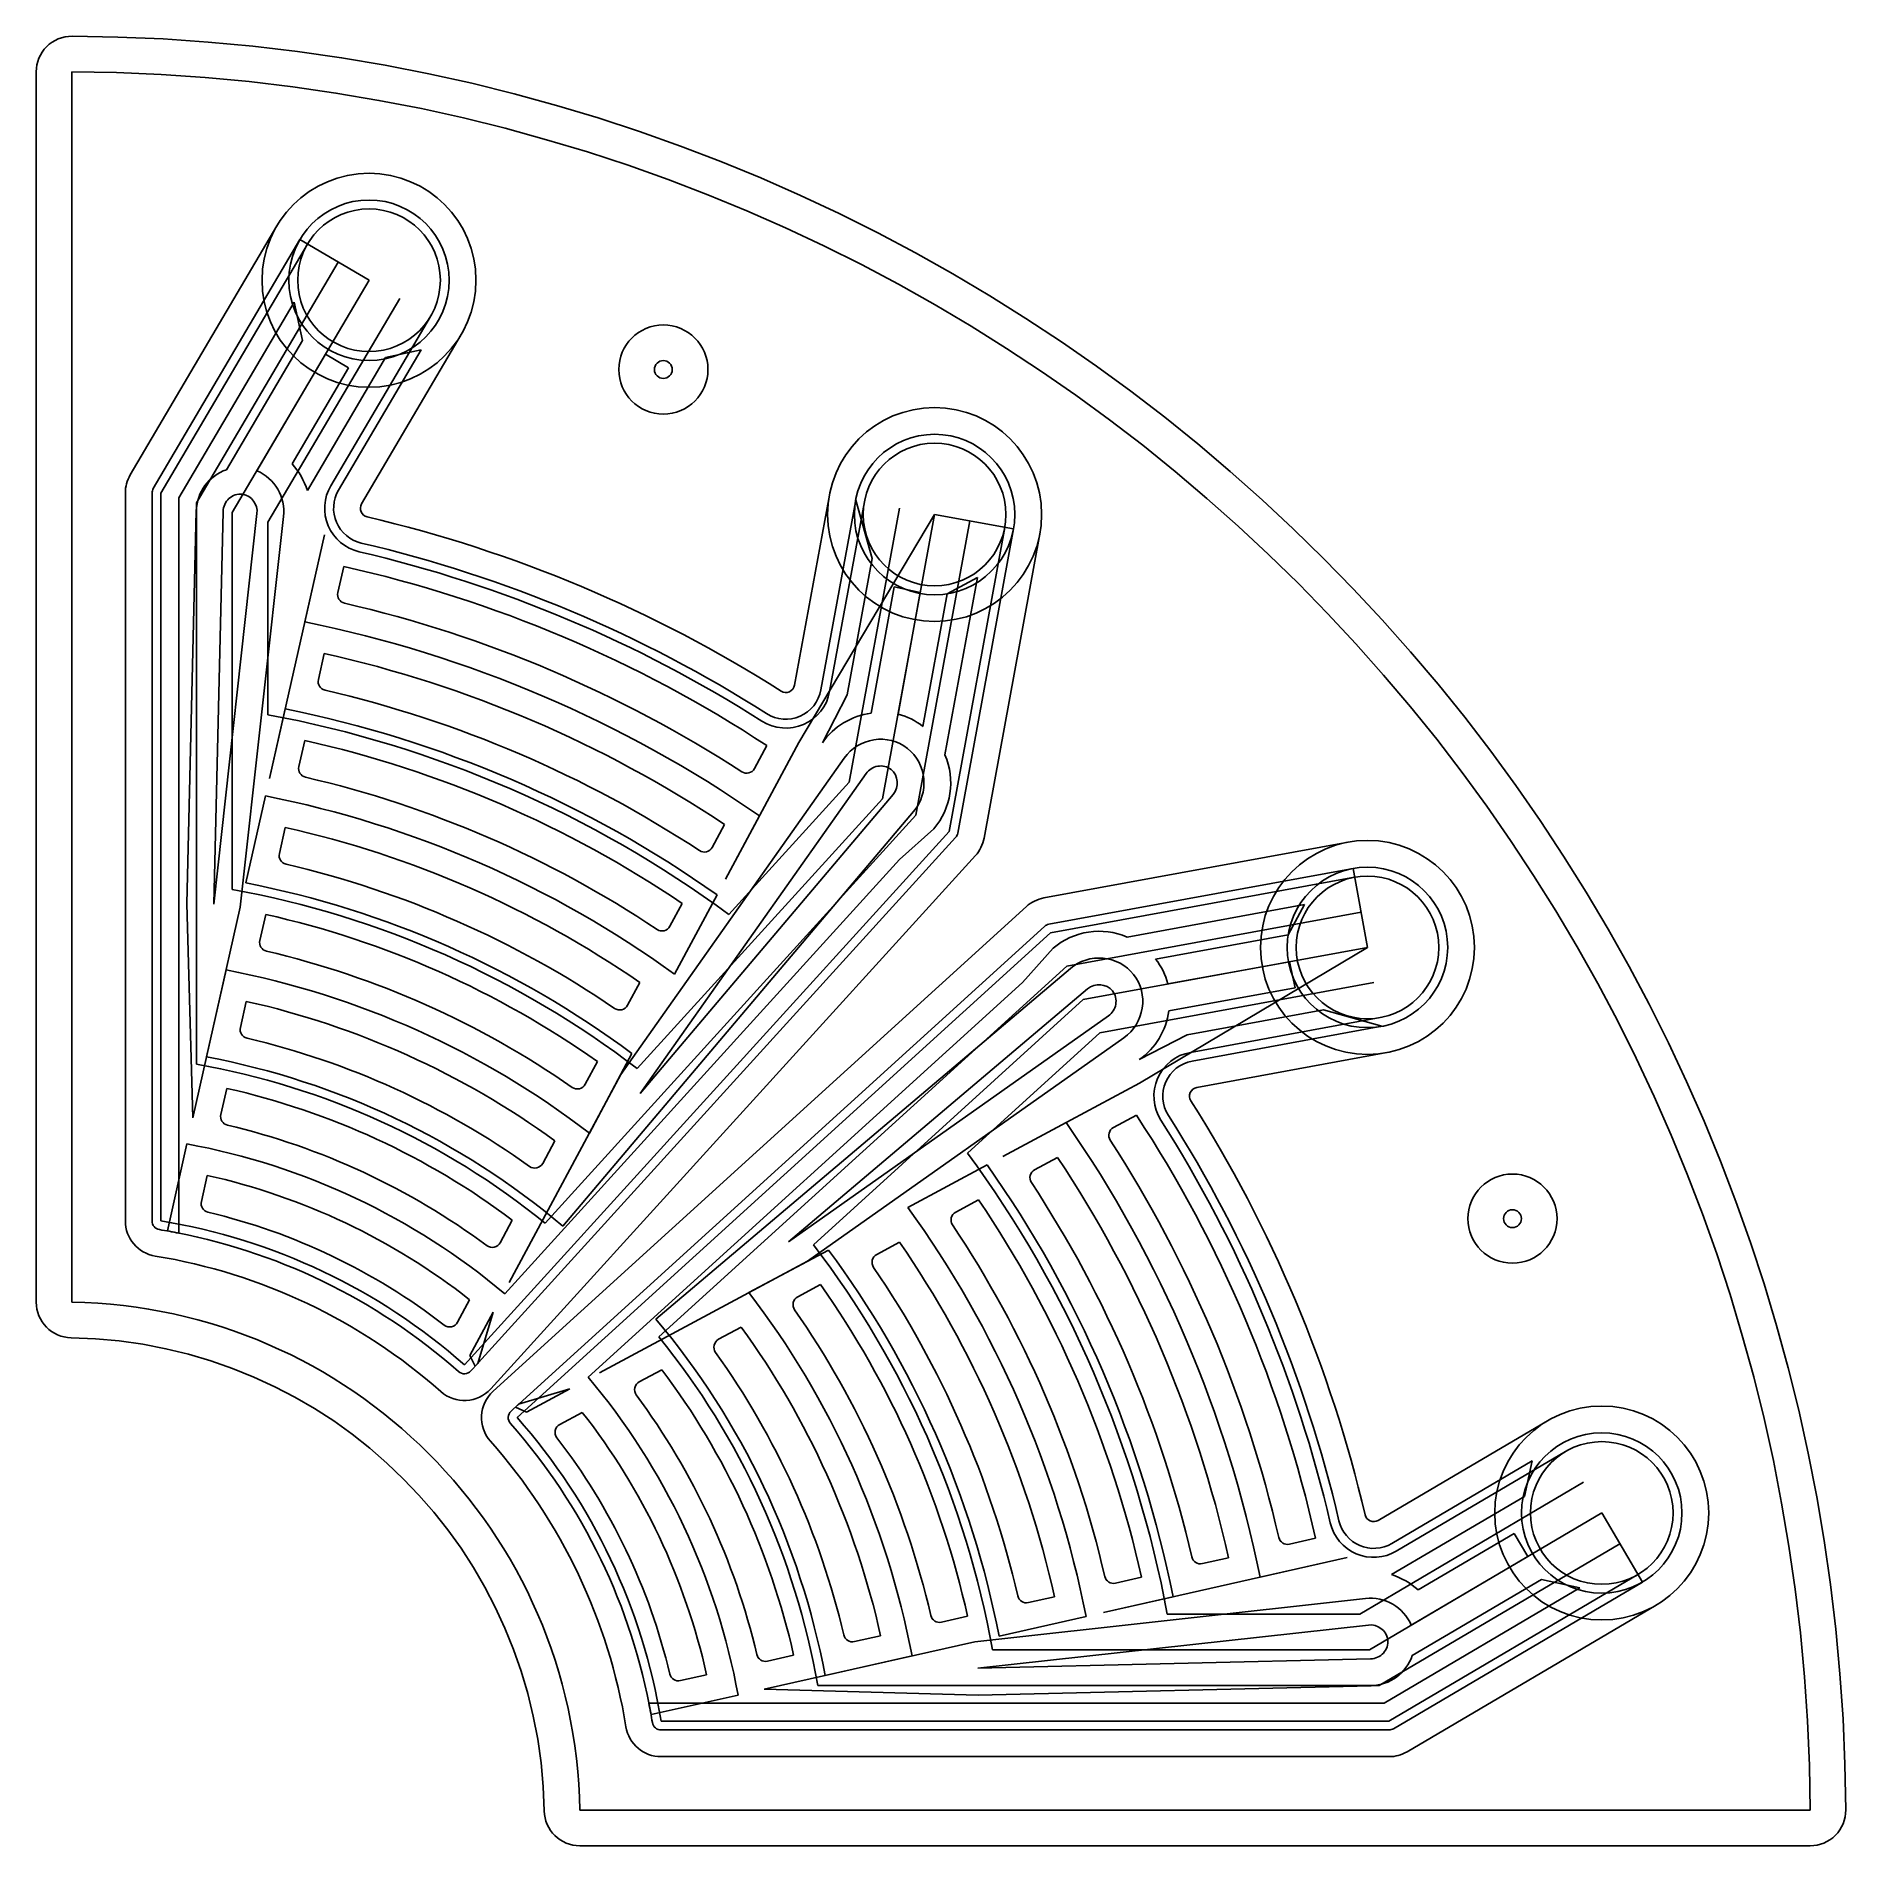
# Model space of a CAD drawing. Header units: millimetres. Extents: x 4 to 105, y 4 to 105.
import ezdxf

# ---------------------------------------------------------------- set-up
doc = ezdxf.new("R2010")
doc.units = ezdxf.units.MM
for name, color, linetype in [('C Circuit D3', 2, 'CONTINUOUS'), ('default', 7, 'CONTINUOUS'), ('Trajectoire_D3', 12, 'CONTINUOUS'), ('Trajectoire_D4', 7, 'CONTINUOUS'), ('Trj_circuit_D4', 13, 'CONTINUOUS'), ('Trous_D3', 10, 'CONTINUOUS')]:
    doc.layers.add(name, color=color, linetype=linetype)

msp = doc.modelspace()

# ---------------------------------------------------------------- linework, layer by layer
at = {"layer": 'C Circuit D3', "color": 2, "linetype": 'CONTINUOUS'}
for p, q in [((8.776465, 80.387926), (16.997342, 94.352924)), ((27.338554, 88.265286), (21.750484, 78.772701)), ((8.5, 79.37332), (8.5, 38.552198)), ((47.988439, 79.250734), (46.036743, 68.599431)), ((13.981199, 78.340942), (13.457309, 56.30764)), ((13.457309, 56.30764), (15.882953, 78.219506)), ((59.791923, 77.087918), (56.665522, 60.025708)), ((20.747818, 75.256717), (20.41935, 73.791305)), ((19.654219, 70.377778), (19.325722, 68.912234)), ((18.560621, 65.498839), (18.232089, 64.033142)), ((44.478984, 65.211376), (43.787687, 63.922396)), ((37.369801, 45.696388), (50.04623, 63.642405)), ((51.558795, 62.473131), (37.369801, 45.696388)), ((17.467022, 60.619901), (17.13845, 59.154021)), ((42.105939, 60.786641), (41.415772, 59.49977)), ((56.178317, 59.04101), (28.994846, 29.131952)), ((60.025708, 56.665522), (77.087918, 59.791923)), ((29.131952, 28.994846), (59.04101, 56.178317)), ((39.731287, 56.358911), (39.042401, 55.074428)), ((16.373424, 55.740962), (16.044803, 54.274865)), ((37.354601, 51.927389), (36.667175, 50.645629)), ((15.279825, 50.862023), (14.951145, 49.395661)), ((62.473131, 51.558795), (45.696388, 37.369801)), ((63.642405, 50.04623), (45.696388, 37.369801)), ((79.250734, 47.988439), (68.599431, 46.036743)), ((34.975287, 47.490966), (34.289538, 46.212333)), ((14.186227, 45.983085), (13.857472, 44.516391)), ((65.211376, 44.478984), (63.922396, 43.787687)), ((32.592492, 43.048054), (31.908683, 41.773037)), ((60.786641, 42.105939), (59.49977, 41.415772)), ((13.092629, 41.104146), (12.763779, 39.637028)), ((56.358911, 39.731287), (55.074428, 39.042401)), ((30.204949, 38.596288), (29.523396, 37.325477)), ((51.927389, 37.354601), (50.645629, 36.667175)), ((47.490966, 34.975287), (46.212333, 34.289538)), ((27.810684, 34.131987), (27.131762, 32.866082)), ((43.048054, 32.592492), (41.773037, 31.908683)), ((38.596288, 30.204949), (37.325477, 29.523396)), ((34.131987, 27.810684), (32.866082, 27.131762)), ((88.265286, 27.338554), (78.772701, 21.750484)), ((75.256717, 20.747818), (73.791305, 20.41935)), ((70.377778, 19.654219), (68.912234, 19.325722)), ((65.498839, 18.560621), (64.033142, 18.232089)), ((60.619901, 17.467022), (59.154021, 17.13845)), ((55.740962, 16.373424), (54.274865, 16.044803)), ((80.387926, 8.776465), (94.352924, 16.997342)), ((50.862023, 15.279825), (49.395661, 14.951145)), ((78.219506, 15.882953), (56.30764, 13.457309)), ((45.983085, 14.186227), (44.516391, 13.857472)), ((78.340942, 13.981199), (56.30764, 13.457309)), ((41.104146, 13.092629), (39.637028, 12.763779)), ((79.37332, 8.5), (38.552198, 8.5))]:
    msp.add_line(p, q, dxfattribs=at)
for centre, radius, start, end in [((10.5, 79.37332), 2, 149.515644, 180), ((14.980916, 78.317171), 1, 84.994943, 178.637926), ((14.889024, 78.329534), 1, 353.683077, 79.680589), ((22.181368, 78.519049), 0.5, 149.515644, 256.84608), ((5, 5), 75, 57.519064, 76.84608), ((5, 5), 72, 56.748219, 77.366155), ((20.907244, 73.681945), 0.5, 167.366155, 256.959798), ((5, 5), 70, 57.048434, 76.959798), ((5, 5), 67, 56.370524, 77.366155), ((19.813616, 68.802874), 0.5, 167.366155, 256.928778), ((5, 5), 65, 56.685192, 76.928778), ((45.544932, 68.689548), 0.5, 237.519064, 349.616572), ((5, 5), 62, 55.931612, 77.366155), ((18.719983, 63.923782), 0.5, 167.366155, 256.89263), ((50.863012, 63.065459), 1, 54.210302, 144.763974), ((5, 5), 60, 56.261649, 76.89263), ((43.347057, 64.158712), 0.5, 237.048434, 331.794734), ((50.795258, 63.118896), 1, 319.777002, 49.26468), ((5, 5), 57, 55.415254, 77.366155), ((54.698275, 60.386177), 2, 317.733214, 349.616571), ((17.626344, 59.044661), 0.5, 167.366155, 256.849969), ((40.975142, 59.736086), 0.5, 236.685192, 331.794734), ((5, 5), 55, 55.7614, 76.849969), ((60.386177, 54.698275), 2, 100.383428, 132.266786), ((5, 5), 52, 54.798913, 77.366155), ((38.601771, 55.310744), 0.5, 236.261649, 331.794734), ((16.532697, 54.165505), 0.5, 167.366155, 256.79886), ((5, 5), 50, 55.161479, 76.79886), ((63.118896, 50.795258), 1, 40.73532, 130.222998), ((5, 5), 47, 54.050335, 77.366155), ((63.065459, 50.863012), 1, 305.236026, 35.789698), ((36.226545, 50.881945), 0.5, 235.7614, 331.794734), ((15.439039, 49.286301), 0.5, 167.366155, 256.736518), ((5, 5), 45, 54.428711, 76.736518), ((5, 5), 42, 53.121662, 77.366155), ((33.848908, 46.448649), 0.5, 235.161479, 331.794734), ((68.689548, 45.544932), 0.5, 100.383428, 212.480936), ((5, 5), 75, 13.15392, 32.480936), ((14.345366, 44.407031), 0.5, 167.366155, 256.658781), ((5, 5), 40, 53.513298, 76.658781), ((64.158712, 43.347057), 0.5, 118.205266, 212.951566), ((5, 5), 72, 12.633845, 33.251781), ((5, 5), 70, 13.040202, 32.951566), ((31.468053, 42.009352), 0.5, 234.428711, 331.794734), ((5, 5), 67, 12.633845, 33.629476), ((5, 5), 37, 51.938644, 77.366155), ((59.736086, 40.975142), 0.5, 118.205266, 213.314808), ((5, 5), 65, 13.071222, 33.314808), ((13.251673, 39.527669), 0.5, 167.366155, 256.559145), ((5, 5), 62, 12.633845, 34.068388), ((5, 5), 35, 52.336867, 76.559145), ((55.310744, 38.601771), 0.5, 118.205266, 213.738351), ((10.5, 38.552198), 2, 180, 260.690659), ((5, 5), 60, 13.10737, 33.738351), ((5, 5), 32, 48.532119, 80.690659), ((29.082766, 37.561793), 0.5, 233.513298, 331.794734), ((50.881945, 36.226545), 0.5, 118.205266, 214.2386), ((5, 5), 57, 12.633845, 34.584746), ((5, 5), 55, 13.150031, 34.2386), ((5, 5), 52, 12.633845, 35.201087), ((46.448649, 33.848908), 0.5, 118.205266, 214.838521), ((5, 5), 50, 13.20114, 34.838521), ((26.691132, 33.102398), 0.5, 232.336867, 331.794734), ((5, 5), 47, 12.633845, 35.949665), ((42.009352, 31.468053), 0.5, 118.205266, 215.571289), ((5, 5), 45, 13.263482, 35.571289), ((37.561793, 29.082766), 0.5, 118.205266, 216.486702), ((5, 5), 42, 12.633845, 36.878338), ((27.514803, 30.47712), 2, 228.532119, 317.733214), ((30.47712, 27.514803), 2, 132.266786, 221.467881), ((5, 5), 40, 13.341219, 36.486702), ((5, 5), 37, 12.633845, 38.061356), ((33.102398, 26.691132), 0.5, 118.205266, 217.663133), ((5, 5), 32, 9.309341, 41.467881), ((5, 5), 35, 13.440855, 37.663133), ((78.519049, 22.181368), 0.5, 193.15392, 300.484356), ((73.681945, 20.907244), 0.5, 193.040202, 282.633845), ((68.802874, 19.813616), 0.5, 193.071222, 282.633845), ((63.923782, 18.719983), 0.5, 193.10737, 282.633845), ((59.044661, 17.626344), 0.5, 193.150031, 282.633845), ((54.165505, 16.532697), 0.5, 193.20114, 282.633845), ((49.286301, 15.439039), 0.5, 193.263482, 282.633845), ((78.329534, 14.889024), 1, 10.319411, 96.316923), ((44.407031, 14.345366), 0.5, 193.341219, 282.633845), ((78.317171, 14.980916), 1, 271.362074, 5.005057), ((39.527669, 13.251673), 0.5, 193.440855, 282.633845), ((38.552198, 10.5), 2, 189.309341, 270), ((79.37332, 10.5), 2, 270, 300.484356)]:
    msp.add_arc(centre, radius, start, end, dxfattribs=at)
at = {"layer": 'default', "color": 0, "linetype": 'CONTINUOUS'}
for p, q in [((5.5, 102.998724), (5.5, 33.995689)), ((33.995689, 5.5), (102.998724, 5.5))]:
    msp.add_line(p, q, dxfattribs=at)
for centre, radius in [((22.167948, 91.309105), 6), ((38.676142, 86.301399), 2.5), ((53.890181, 78.169326), 6), ((78.169326, 53.890181), 6), ((86.301399, 38.676142), 2.5), ((91.309105, 22.167948), 6)]:
    msp.add_circle(centre, radius, dxfattribs=at)
for radius, start, end in [(98, 0.292327, 89.707673), (29, 0.987907, 89.012093)]:
    msp.add_arc((5, 5), radius, start, end, dxfattribs=at)
at = {"layer": 'Trajectoire_D3', "color": 12, "linetype": 'CONTINUOUS'}
for p, q in [((10.069116, 79.626971), (18.289993, 93.591969)), ((18.289993, 93.591969), (22.167948, 91.309105)), ((11.5, 79.100835), (17.961227, 90.076673)), ((17.961227, 90.076673), (18.435435, 87.925409)), ((14.171759, 80.682602), (18.435435, 87.925409)), ((25.092571, 87.406793), (20.457833, 79.533655)), ((23.096191, 86.972308), (25.092571, 87.406793)), ((15.878648, 80.625322), (19.728087, 87.164454)), ((17.85057, 81.01826), (21.020738, 86.4035)), ((23.096191, 86.972308), (18.708258, 79.518422)), ((19.728087, 87.164454), (21.020738, 86.4035)), ((10, 79.37332), (10, 38.552198)), ((11.5, 79.100835), (11.5, 37.863353)), ((12.481623, 78.376597), (11.957733, 56.343296)), ((46.273506, 65.383689), (53.890181, 78.169326)), ((49.463874, 78.980382), (47.512178, 68.329079)), ((49.463874, 78.980382), (50.389107, 75.707322)), ((58.316487, 77.35827), (53.890181, 78.169326)), ((14.948202, 56.142598), (17.373846, 78.054464)), ((58.316487, 77.35827), (55.190086, 60.29606)), ((16.579825, 63.361935), (19.667038, 77.021719)), ((19.667038, 77.021719), (18.564531, 72.143529)), ((50.389107, 75.707322), (48.987614, 68.058727)), ((51.622063, 74.113646), (50.323898, 67.028962)), ((51.622063, 74.113646), (53.089055, 73.797211)), ((56.29235, 74.634103), (54.471304, 64.695819)), ((54.598758, 73.713875), (56.29235, 74.634103)), ((53.089055, 73.797211), (51.839914, 66.980074)), ((54.598758, 73.713875), (53.237807, 66.286538)), ((48.987614, 68.058727), (47.595883, 65.373243)), ((17.461981, 67.265151), (16.579825, 63.361935)), ((42.158806, 57.711508), (46.273506, 65.383689)), ((36.287704, 46.76436), (48.821057, 64.507824)), ((15.256706, 57.507618), (16.359378, 62.386536)), ((52.7041, 61.504485), (33.041285, 38.255621)), ((44.06618, 61.267962), (42.158806, 57.711508)), ((55.068285, 60.049885), (28.123109, 30.403015)), ((51.92594, 58.822675), (53.849406, 60.535839)), ((51.92594, 58.822675), (29.784645, 34.461354)), ((77.35827, 58.316487), (60.29606, 55.190086)), ((77.35827, 58.316487), (78.169326, 53.890181)), ((11.957733, 56.343296), (12.27895, 44.332136)), ((14.948202, 56.142598), (12.27895, 44.332136)), ((39.303253, 52.387096), (41.686175, 56.830248)), ((74.634103, 56.29235), (64.695819, 54.471304)), ((73.713875, 54.598758), (74.634103, 56.29235)), ((60.049885, 55.068285), (30.38688, 28.108445)), ((58.822675, 51.92594), (60.535839, 53.849406)), ((65.383689, 46.273506), (78.169326, 53.890181)), ((73.713875, 54.598758), (66.286538, 53.237807)), ((73.797211, 53.089055), (66.980074, 51.839914)), ((74.113646, 51.622063), (73.797211, 53.089055)), ((13.051063, 47.748455), (14.153945, 52.628303)), ((58.822675, 51.92594), (34.461354, 29.784645)), ((61.504485, 52.7041), (38.255621, 33.041285)), ((74.113646, 51.622063), (67.028962, 50.323898)), ((75.707322, 50.389107), (68.058727, 48.987614)), ((78.980382, 49.463874), (75.707322, 50.389107)), ((46.76436, 36.287704), (64.507824, 48.821057)), ((68.058727, 48.987614), (65.373243, 47.595883)), ((78.980382, 49.463874), (68.329079, 47.512178)), ((34.524972, 43.477604), (36.916581, 47.936952)), ((36.287704, 46.76436), (30.02501, 35.087058)), ((57.711508, 42.158806), (65.383689, 46.273506)), ((61.267962, 44.06618), (57.711508, 42.158806)), ((11.950634, 42.867383), (10.856079, 37.984183)), ((52.387096, 39.303253), (56.830248, 41.686175)), ((43.477604, 34.524972), (47.936952, 36.916581)), ((46.76436, 36.287704), (35.087058, 30.02501)), ((29.132574, 33.423039), (27.831135, 30.996402)), ((28.266621, 30.560916), (29.132574, 33.423039)), ((27.831135, 30.996402), (28.123109, 30.403015)), ((27.884814, 30.140828), (28.266621, 30.560916)), ((33.423039, 29.132574), (30.560916, 28.266621)), ((33.423039, 29.132574), (30.996402, 27.831135)), ((30.140828, 27.884814), (30.560916, 28.266621)), ((30.996402, 27.831135), (30.38688, 28.108445)), ((87.406793, 25.092571), (79.533655, 20.457833)), ((86.972308, 23.096191), (87.406793, 25.092571)), ((86.972308, 23.096191), (79.518422, 18.708258)), ((93.591969, 18.289993), (91.309105, 22.167948)), ((81.01826, 17.85057), (86.4035, 21.020738)), ((87.164454, 19.728087), (86.4035, 21.020738)), ((63.361935, 16.579825), (77.021719, 19.667038)), ((77.021719, 19.667038), (72.143529, 18.564531)), ((80.625322, 15.878648), (87.164454, 19.728087)), ((79.626971, 10.069116), (93.591969, 18.289993)), ((80.682602, 14.171759), (87.925409, 18.435435)), ((90.076673, 17.961227), (87.925409, 18.435435)), ((56.142598, 14.948202), (78.054464, 17.373846)), ((67.265151, 17.461981), (63.361935, 16.579825)), ((79.100835, 11.5), (90.076673, 17.961227)), ((57.507618, 15.256706), (62.386536, 16.359378)), ((56.142598, 14.948202), (44.332136, 12.27895)), ((47.748455, 13.051063), (52.628303, 14.153945)), ((56.343296, 11.957733), (44.332136, 12.27895)), ((78.376597, 12.481623), (56.343296, 11.957733)), ((79.100835, 11.5), (37.863353, 11.5)), ((42.867383, 11.950634), (37.984183, 10.856079)), ((79.37332, 10), (38.552198, 10))]:
    msp.add_line(p, q, dxfattribs=at)
for centre, radius, start, end in [((14.980916, 78.317171), 2.5, 108.884588, 178.637926), ((14.889024, 78.329534), 2.5, 353.683077, 66.681027), ((14.889024, 78.329534), 4, 17.29083, 42.235656), ((10.5, 79.37332), 0.5, 149.515644, 180), ((22.181368, 78.519049), 2, 149.515644, 256.84608), ((5, 5), 73.5, 57.519064, 76.84608), ((5, 5), 68.5, 55.22821, 78.578665), ((45.544932, 68.689548), 2, 237.519064, 349.616572), ((5, 5), 63.5, 54.708606, 78.682148), ((50.863012, 63.065459), 4, 97.745812, 144.763974), ((50.795258, 63.118896), 4, 52.364411, 74.860866), ((50.863012, 63.065459), 2.5, 52.726328, 144.763974), ((50.795258, 63.118896), 2.5, 319.777002, 50.748588), ((50.795258, 63.118896), 4, 319.777002, 23.218002), ((5, 5), 58.5, 54.099432, 78.803326), ((54.698275, 60.386177), 0.5, 317.733214, 349.616572), ((5, 5), 53.5, 53.375251, 78.947164), ((60.386177, 54.698275), 0.5, 100.383428, 132.266786), ((63.118896, 50.795258), 4, 66.781998, 130.222998), ((63.118896, 50.795258), 2.5, 39.251412, 130.222998), ((63.118896, 50.795258), 4, 15.139134, 37.635589), ((5, 5), 48.5, 52.499936, 79.120673), ((63.065459, 50.863012), 2.5, 305.236026, 37.273672), ((63.065459, 50.863012), 4, 305.236026, 352.254188), ((5, 5), 43.5, 49.862266, 79.334092), ((68.689548, 45.544932), 2, 100.383428, 212.480936), ((5, 5), 68.5, 11.421335, 34.77179), ((5, 5), 73.5, 13.15392, 32.480936), ((5, 5), 38.5, 49.927455, 79.599022), ((5, 5), 63.5, 11.317852, 35.291394), ((5, 5), 58.5, 11.196674, 35.900568), ((10.5, 38.552198), 0.5, 180, 260.690659), ((5, 5), 33.5, 78.811944, 80.690659), ((5, 5), 33.5, 48.532119, 79.932495), ((5, 5), 53.5, 11.052836, 36.624749), ((5, 5), 48.5, 10.879327, 37.500064), ((5, 5), 43.5, 10.665908, 40.137734), ((27.514803, 30.47712), 0.5, 228.532119, 317.733214), ((5, 5), 38.5, 10.400978, 40.072545), ((30.47712, 27.514803), 0.5, 132.266786, 221.467881), ((5, 5), 33.5, 10.067505, 41.467881), ((78.519049, 22.181368), 2, 193.15392, 300.484356), ((78.329534, 14.889024), 4, 47.764344, 72.70917), ((78.329534, 14.889024), 2.5, 23.318973, 96.316923), ((78.317171, 14.980916), 2.5, 271.362074, 341.115412), ((5, 5), 33.5, 9.309341, 11.188056), ((38.552198, 10.5), 0.5, 189.309341, 270), ((79.37332, 10.5), 0.5, 270, 300.484356)]:
    msp.add_arc(centre, radius, start, end, dxfattribs=at)
at = {"layer": 'Trajectoire_D4', "color": 9, "linetype": 'CONTINUOUS'}
for p, q in [((3.5, 102.998724), (3.5, 33.995689)), ((33.995689, 3.5), (102.998724, 3.5))]:
    msp.add_line(p, q, dxfattribs=at)
for centre, radius in [((22.167948, 91.309105), 4), ((38.676142, 86.301399), 0.5), ((53.890181, 78.169326), 4), ((78.169326, 53.890181), 4), ((86.301399, 38.676142), 0.5), ((91.309105, 22.167948), 4)]:
    msp.add_circle(centre, radius, dxfattribs=at)
for centre, radius, start, end in [((5.5, 102.998724), 2, 89.707673, 180), ((5, 5), 100, 0.292327, 89.707673), ((5.5, 33.995689), 2, 180, 269.012093), ((5, 5), 27, 0.987907, 89.012093), ((33.995689, 5.5), 2, 180.987907, 270), ((102.998724, 5.5), 2, 270, 0.292327)]:
    msp.add_arc(centre, radius, start, end, dxfattribs=at)
at = {"layer": 'Trj_circuit_D4', "color": 13, "linetype": 'CONTINUOUS'}
for p, q in [((10.5, 79.37332), (18.720877, 93.338318)), ((12.5, 78.82835), (20.444413, 92.323712)), ((14.5, 78.283381), (22.167948, 91.309106)), ((16.5, 77.738411), (23.891484, 90.294499)), ((25.615019, 89.279892), (20.026949, 79.787307)), ((10.5, 79.37332), (10.5, 38.552198)), ((12.5, 78.82835), (12.5, 47.340879)), ((14.5, 78.283381), (14.5, 57.141634)), ((49.955686, 78.890265), (48.00399, 68.238962)), ((51.922934, 78.529795), (49.10543, 63.153382)), ((53.890181, 78.169326), (50.969711, 62.23098)), ((16.5, 77.738411), (16.5, 66.941505)), ((55.857428, 77.808856), (52.833993, 61.308578)), ((57.824676, 77.448387), (54.698275, 60.386177)), ((49.10543, 63.153382), (42.357499, 55.728861)), ((50.969711, 62.23098), (37.208792, 47.090304)), ((52.833993, 61.308578), (32.042327, 38.432208)), ((54.698275, 60.386177), (27.514804, 30.477119)), ((77.448387, 57.824676), (60.386177, 54.698275)), ((77.808856, 55.857428), (61.308578, 52.833993)), ((60.386177, 54.698275), (30.477119, 27.514804)), ((78.169326, 53.890181), (62.23098, 50.969711)), ((61.308578, 52.833993), (38.432208, 32.042327)), ((78.529795, 51.922934), (63.153382, 49.10543)), ((62.23098, 50.969711), (47.090304, 37.208792)), ((78.890265, 49.955686), (68.238962, 48.00399)), ((63.153382, 49.10543), (55.728861, 42.357499)), ((89.279892, 25.615019), (79.787307, 20.026949)), ((77.738411, 16.5), (90.294499, 23.891484)), ((78.283381, 14.5), (91.309106, 22.167948)), ((78.82835, 12.5), (92.323712, 20.444413)), ((79.37332, 10.5), (93.338318, 18.720877)), ((77.738411, 16.5), (66.941505, 16.5)), ((78.283381, 14.5), (57.141634, 14.5)), ((78.82835, 12.5), (47.340879, 12.5)), ((79.37332, 10.5), (38.552198, 10.5))]:
    msp.add_line(p, q, dxfattribs=at)
for centre, radius, start, end in [((22.181368, 78.519049), 2.5, 149.515644, 256.84608), ((5, 5), 73, 57.519064, 76.84608), ((45.544932, 68.689548), 2.5, 237.519064, 349.616572), ((5, 5), 63, 53.631508, 79.482276), ((5, 5), 53, 52.575675, 79.674197), ((68.689548, 45.544932), 2.5, 100.383428, 212.480936), ((5, 5), 43, 51.031626, 79.955174), ((5, 5), 73, 13.15392, 32.480936), ((5, 5), 63, 10.517724, 36.368492), ((5, 5), 34, 48.532119, 80.690659), ((5, 5), 53, 10.325803, 37.424325), ((5, 5), 43, 10.044826, 38.968374), ((5, 5), 34, 9.309341, 41.467881), ((78.519049, 22.181368), 2.5, 193.15392, 300.484356)]:
    msp.add_arc(centre, radius, start, end, dxfattribs=at)
at = {"layer": 'Trous_D3', "color": 10, "linetype": 'CONTINUOUS'}
for centre in [(22.167948, 91.309105), (53.890181, 78.169326), (78.169326, 53.890181), (91.309105, 22.167948)]:
    msp.add_circle(centre, 4.5, dxfattribs=at)

doc.saveas('drawing.dxf')
